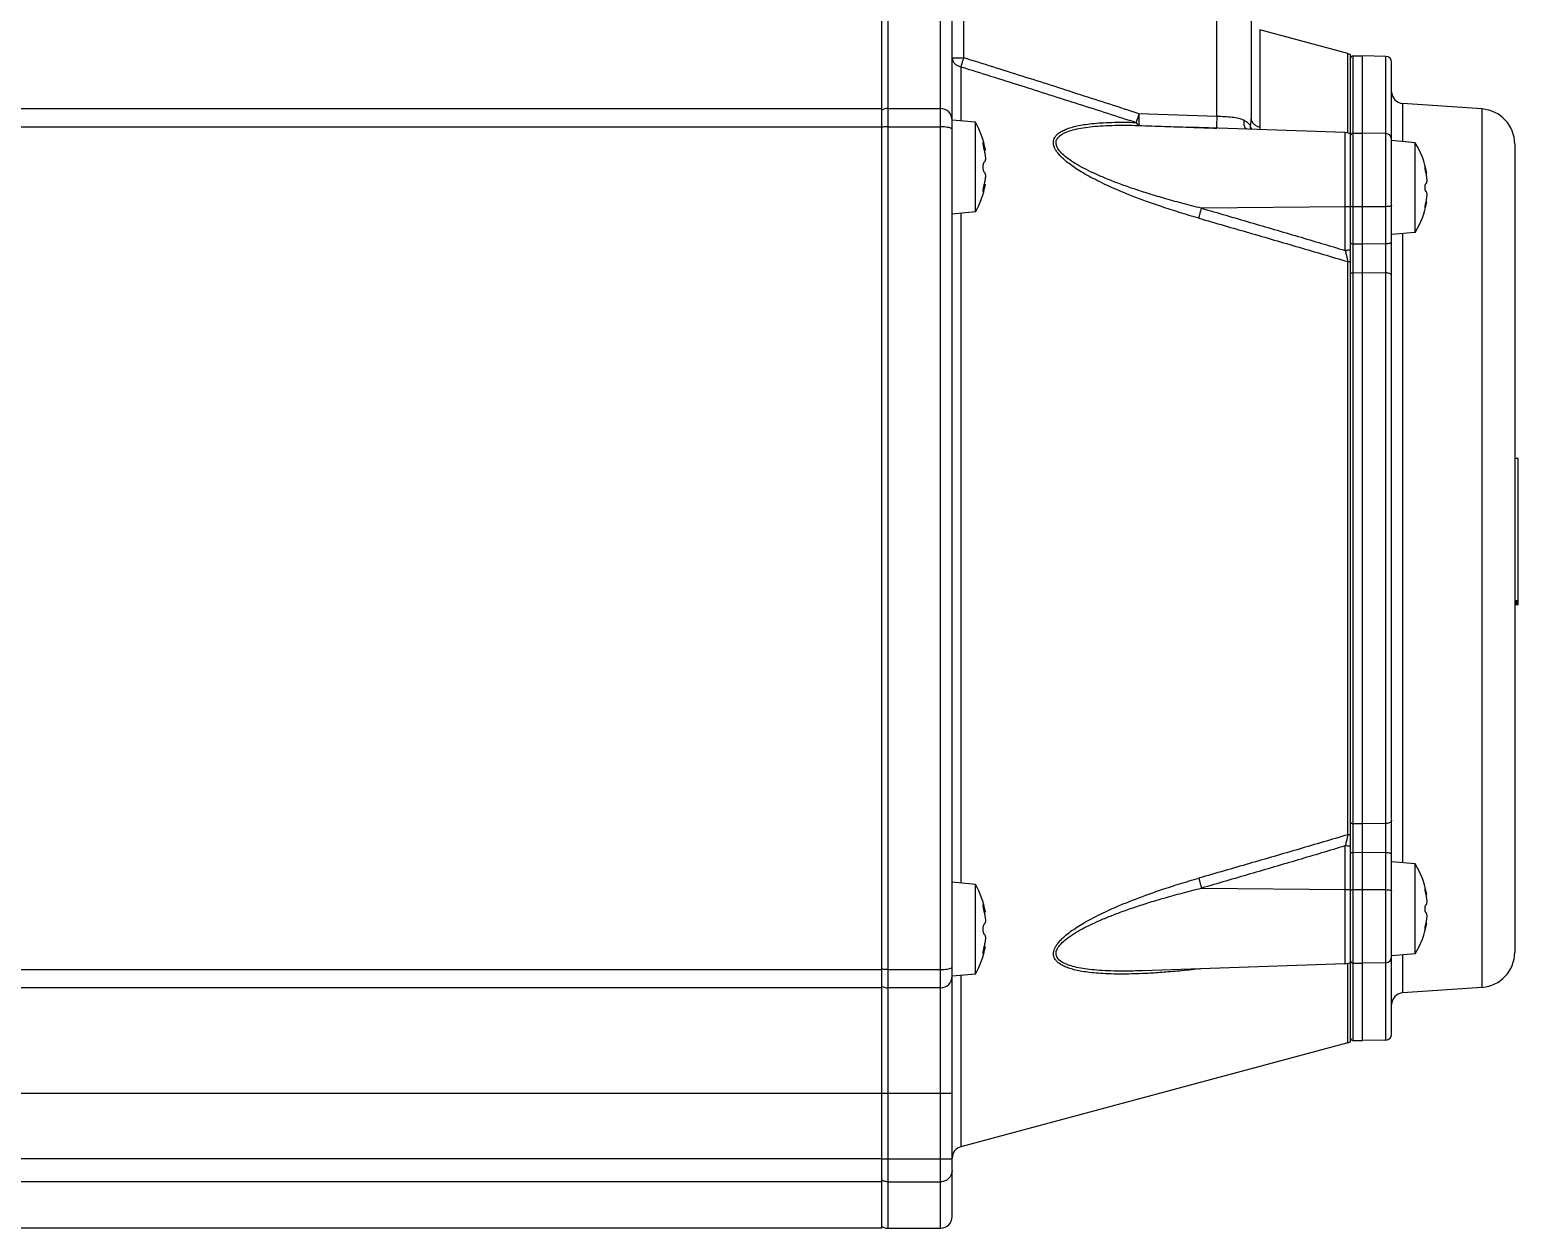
# Model space of a CAD drawing. Header units: millimetres. Extents: x -3388 to 4307, y 243 to 4457.
# Drawn here: x -2986.3 to -2859.3, y 1389.6 to 1491.8 of the extents above; entities that cross this region are included whole.
import ezdxf

# ---------------------------------------------------------------- set-up
doc = ezdxf.new("R2010")
doc.units = ezdxf.units.MM

msp = doc.modelspace()

# ---------------------------------------------------------------- linework, layer by layer
at = {"color": 7, "linetype": 'Continuous'}
for p, q in [((-2913.61494, 1389.61407), (-2913.61494, 1505.56332)), ((-2882.11494, 1505.18869), (-2882.11494, 1484.29165)), ((-2907.61494, 1390.58893), (-2907.61494, 1501.64971)), ((-2873.85612, 1489.78729), (-2881.37376, 1491.80164)), ((-2873.85612, 1489.78729), (-2873.61494, 1489.68739)), ((-2873.61494, 1405.49034), (-2873.61494, 1489.68704)), ((-2873.42018, 1489.56761), (-2872.61494, 1489.58869)), ((-2870.60185, 1489.53598), (-2872.61494, 1489.58869)), ((-2872.61494, 1405.58869), (-2872.61494, 1489.58869)), ((-2870.11494, 1406.14124), (-2870.11494, 1489.03615)), ((-3075.61494, 1485.08869), (-2913.61494, 1485.08869)), ((-2913.11494, 1485.08869), (-2908.61494, 1485.08869)), ((-2862.40567, 1485.04961), (-2869.1847, 1485.52364)), ((-2905.61494, 1483.91371), (-2907.61494, 1484.08869)), ((-2905.61494, 1476.26367), (-2905.61494, 1483.91371)), ((-2885.03641, 1484.40998), (-2891.67693, 1484.64124)), ((-2874.08004, 1483.02799), (-2887.42956, 1483.49416)), ((-2873.42018, 1482.9732), (-2872.61494, 1482.99428)), ((-2870.60185, 1482.94157), (-2872.61494, 1482.99428)), ((-2868.11494, 1482.17286), (-2870.11494, 1482.34784)), ((-2904.89546, 1481.57689), (-2904.7809, 1481.57689)), ((-2868.11494, 1474.52281), (-2868.11494, 1482.17286)), ((-2859.61494, 1482.05692), (-2859.61494, 1413.12047)), ((-2904.89546, 1478.6005), (-2904.7809, 1478.6005)), ((-2867.20588, 1479.58575), (-2867.12215, 1479.58575)), ((-2905.61494, 1476.26367), (-2907.61494, 1476.08869)), ((-2867.20587, 1477.10992), (-2867.12215, 1477.10992)), ((-2868.11494, 1474.52281), (-2870.11494, 1474.34784)), ((-2859.31494, 1455.23639), (-2859.61494, 1455.23639)), ((-2859.31494, 1443.08869), (-2859.31494, 1455.23639)), ((-2859.31494, 1443.08869), (-2859.61494, 1443.08869)), ((-2859.31494, 1442.98654), (-2859.61494, 1442.98654)), ((-2859.31494, 1442.90683), (-2859.61494, 1442.90683)), ((-2859.31494, 1442.84411), (-2859.61494, 1442.84411)), ((-2859.31494, 1442.76202), (-2859.31494, 1443.08279)), ((-2859.31494, 1442.79878), (-2859.61494, 1442.79878)), ((-2859.31494, 1442.77128), (-2859.61494, 1442.77128)), ((-2859.31494, 1442.76202), (-2859.61494, 1442.76202)), ((-2868.11494, 1420.65457), (-2870.11494, 1420.82955)), ((-2868.11494, 1413.00452), (-2868.11494, 1420.65457)), ((-2905.61494, 1418.91371), (-2907.61494, 1419.08869)), ((-2905.61494, 1411.26367), (-2905.61494, 1418.91371)), ((-2867.20588, 1418.06746), (-2867.12215, 1418.06746)), ((-2904.89546, 1416.57689), (-2904.7809, 1416.57689)), ((-2867.20587, 1415.59163), (-2867.12215, 1415.59163)), ((-2904.89546, 1413.6005), (-2904.7809, 1413.6005)), ((-2868.11494, 1413.00452), (-2870.11494, 1412.82955)), ((-2905.61494, 1411.26367), (-2907.61494, 1411.08869)), ((-2891.39714, 1411.54467), (-2891.39899, 1411.54461)), ((-2874.08004, 1412.1494), (-2891.38461, 1411.54511)), ((-2873.42018, 1412.20419), (-2872.61494, 1412.1831)), ((-2870.60185, 1412.23582), (-2872.61494, 1412.1831)), ((-2913.61494, 1410.08869), (-3075.61494, 1410.08869)), ((-2908.61494, 1410.08869), (-2913.11494, 1410.08869)), ((-2862.40567, 1410.12778), (-2869.1847, 1409.65374)), ((-2873.85611, 1405.3901), (-2906.87376, 1396.54304)), ((-2873.85611, 1405.3901), (-2873.61494, 1405.48999)), ((-2873.42018, 1405.60978), (-2872.61494, 1405.58869)), ((-2870.60185, 1405.64141), (-2872.61494, 1405.58869)), ((-3076.11494, 1389.61383), (-2913.61494, 1389.61383)), ((-2913.11494, 1389.58869), (-2908.61494, 1389.58869))]:
    msp.add_line(p, q, dxfattribs=at)
at = {"color": 9, "linetype": 'Continuous'}
for p, q in [((-2913.11494, 1505.58869), (-2913.11494, 1389.58869)), ((-2885.03641, 1484.40998), (-2885.03641, 1505.18869)), ((-2908.61494, 1389.58869), (-2908.61494, 1502.75577)), ((-2906.64112, 1501.64971), (-2906.64112, 1489.41974)), ((-2881.37376, 1491.80164), (-2881.37376, 1483.50693)), ((-2907.61494, 1489.41998), (-2906.64112, 1489.41998)), ((-2906.87376, 1488.64317), (-2906.87376, 1484.02385)), ((-2873.85612, 1482.99358), (-2873.85612, 1489.78729)), ((-2873.42018, 1489.56761), (-2873.42018, 1405.60978)), ((-2870.60185, 1405.64141), (-2870.60185, 1489.53598)), ((-2869.1847, 1485.52364), (-2869.1847, 1482.26645)), ((-2862.40567, 1410.12778), (-2862.40567, 1485.04961)), ((-3075.61494, 1483.52428), (-2913.61494, 1483.52428)), ((-2913.11494, 1483.52428), (-2908.61494, 1483.52428)), ((-2874.08004, 1472.98219), (-2874.08004, 1483.02799)), ((-2904.92018, 1482.0642), (-2904.99197, 1482.0642)), ((-2904.93138, 1481.72333), (-2904.81803, 1481.72333)), ((-2867.23692, 1480.00695), (-2867.28721, 1480.00695)), ((-2867.23692, 1479.7322), (-2867.15813, 1479.7322)), ((-2904.81803, 1478.45405), (-2904.93138, 1478.45405)), ((-2904.99207, 1478.11319), (-2904.92018, 1478.11319)), ((-2906.87376, 1476.15354), (-2906.87376, 1419.02385)), ((-2874.08004, 1476.69147), (-2886.33356, 1476.58072)), ((-2872.61494, 1476.70019), (-2873.42018, 1476.70565)), ((-2870.60185, 1476.71383), (-2872.61494, 1476.70019)), ((-2867.28717, 1476.68873), (-2867.23692, 1476.68873)), ((-2867.15813, 1476.96347), (-2867.23692, 1476.96347)), ((-2873.42018, 1473.55916), (-2872.61494, 1473.5537)), ((-2872.61494, 1473.5537), (-2870.60185, 1473.56735)), ((-2869.1847, 1474.42922), (-2869.1847, 1420.74816)), ((-2873.85612, 1423.14733), (-2873.85612, 1472.03017)), ((-2873.42018, 1471.08621), (-2872.61494, 1471.09801)), ((-2872.61494, 1471.09801), (-2870.60185, 1471.0685)), ((-2872.61494, 1424.07937), (-2873.42018, 1424.09118)), ((-2870.60185, 1424.10888), (-2872.61494, 1424.07937)), ((-2874.08004, 1412.1494), (-2874.08004, 1422.19542)), ((-2872.61494, 1421.62368), (-2873.42018, 1421.61822)), ((-2870.60185, 1421.61004), (-2872.61494, 1421.62368)), ((-2886.3343, 1418.59667), (-2874.08004, 1418.48592)), ((-2873.42018, 1418.47174), (-2872.61494, 1418.4772)), ((-2872.61494, 1418.4772), (-2870.60185, 1418.46355)), ((-2867.23692, 1418.48866), (-2867.28721, 1418.48866)), ((-2867.23692, 1418.21391), (-2867.15813, 1418.21391)), ((-2904.92018, 1417.0642), (-2904.99197, 1417.0642)), ((-2904.93138, 1416.72333), (-2904.81803, 1416.72333)), ((-2867.28717, 1415.17044), (-2867.23692, 1415.17044)), ((-2867.15813, 1415.44518), (-2867.23692, 1415.44518)), ((-2904.99207, 1413.11319), (-2904.92018, 1413.11319)), ((-2904.81803, 1413.45405), (-2904.93138, 1413.45405)), ((-2869.1847, 1412.91093), (-2869.1847, 1409.65374)), ((-3075.61494, 1411.65311), (-2913.61494, 1411.65311)), ((-2913.11494, 1411.65311), (-2908.61494, 1411.65311)), ((-2906.87376, 1411.15354), (-2906.87376, 1396.54304)), ((-2873.85611, 1405.3901), (-2873.85611, 1412.1838)), ((-2907.61494, 1401.08869), (-3076.11494, 1401.08869)), ((-3076.11494, 1395.52659), (-2913.61494, 1395.52659)), ((-2913.61494, 1395.50145), (-2907.61494, 1395.50145)), ((-3075.61494, 1393.5746), (-2913.61494, 1393.5746)), ((-2913.11494, 1393.54946), (-2908.61494, 1393.54946))]:
    msp.add_line(p, q, dxfattribs=at)
at = {"color": 7, "linetype": 'Continuous'}
for centre, radius, start, end in [((-2873.41494, 1489.36767), 0.2, 91.500105, 180), ((-2870.61494, 1489.03615), 0.5, 0, 88.4999242), ((-2869.11494, 1486.52121), 1, 180.0000443, 266.0000031), ((-2913.11494, 1484.08869), 1, 90, 120), ((-2908.61494, 1484.08869), 1, 0, 90), ((-2862.61494, 1482.05692), 3, 0, 86), ((-2912.64126, 1480.08869), 8, 10.7208666, 28.5631991), ((-2874.11494, 1482.0286), 1, 60, 87.9999788), ((-2873.41494, 1482.77327), 0.2, 91.5000067, 180), ((-2870.61494, 1482.44174), 0.5, 0, 88.4999969), ((-2874.2153, 1478.34784), 7.20036, 9.8997133, 32.0883533), ((-2912.64126, 1480.08869), 8, 331.4368009, 349.2791334), ((-2874.2153, 1478.34784), 7.20036, 327.9116467, 350.1002867), ((-2874.2153, 1416.82955), 7.20036, 9.8997133, 32.0883533), ((-2912.64126, 1415.08869), 8, 10.7208666, 28.5631991), ((-2874.2153, 1416.82955), 7.20036, 327.9116467, 350.1002867), ((-2912.64126, 1415.08869), 8, 331.4368009, 349.2791334), ((-2873.41494, 1412.40412), 0.2, 180, 268.4999933), ((-2870.61494, 1412.73564), 0.5, 271.5000031, 0), ((-2862.61494, 1413.12047), 3, 274, 0), ((-2908.61494, 1411.08869), 1, 270, 359.9999674), ((-2874.11494, 1413.14879), 1, 272.0000212, 300), ((-2913.11494, 1411.08869), 1, 243.5455899, 270), ((-2869.11494, 1408.65618), 1, 93.9999969, 179.9999557), ((-2870.61494, 1406.14124), 0.5, 271.5000339, 0), ((-2873.41494, 1405.80971), 0.2, 180, 268.4998925), ((-2906.61494, 1395.57712), 1, 105, 180), ((-2913.11494, 1390.58869), 1, 240, 270), ((-2908.61494, 1390.58869), 1, 270, 359.9999717)]:
    msp.add_arc(centre, radius, start, end, dxfattribs=at)
at = {"color": 9, "linetype": 'Continuous'}
for points in [[(-2907.61494, 1489.41998), (-2907.56187, 1489.16146), (-2907.40829, 1488.93037), (-2907.17051, 1488.75125), (-2906.87376, 1488.64312)], [(-2906.64112, 1489.41998), (-2906.73312, 1489.1224), (-2906.81335, 1488.85455), (-2906.87376, 1488.64312)], [(-2906.87376, 1488.64317), (-2901.79614, 1487.05084), (-2896.80776, 1485.46843), (-2891.90888, 1483.89552)], [(-2891.67693, 1484.64124), (-2896.65909, 1486.25208), (-2901.64729, 1487.84495), (-2906.64112, 1489.41974)], [(-2913.11494, 1483.52428), (-2913.28824, 1483.52098), (-2913.45649, 1483.51118), (-2913.61494, 1483.4951)], [(-2907.72049, 1483.40542), (-2907.7989, 1483.43237), (-2908.01434, 1483.48062), (-2908.29524, 1483.51284), (-2908.61494, 1483.52428)], [(-2886.55762, 1475.72607), (-2888.24465, 1476.23003), (-2889.75821, 1476.72014), (-2891.11383, 1477.19478), (-2892.32567, 1477.6531), (-2893.40601, 1478.09458), (-2894.36516, 1478.51879), (-2895.21268, 1478.92568), (-2895.95834, 1479.3161), (-2896.60897, 1479.69013), (-2897.17038, 1480.04782), (-2897.64751, 1480.3891), (-2898.04463, 1480.71373), (-2898.36491, 1481.02049), (-2898.61058, 1481.30651), (-2898.78554, 1481.56801), (-2898.89843, 1481.80549), (-2898.95852, 1482.02302), (-2898.97173, 1482.22683), (-2898.93989, 1482.42263), (-2898.85816, 1482.61432), (-2898.72003, 1482.80315), (-2898.51711, 1482.98666), (-2898.24361, 1483.16155), (-2897.8958, 1483.32381), (-2897.47159, 1483.4705), (-2896.96614, 1483.59996), (-2896.37437, 1483.71031), (-2895.69155, 1483.79943), (-2894.91152, 1483.86517), (-2894.02702, 1483.90509), (-2893.02929, 1483.91636), (-2891.90888, 1483.89552)], [(-2886.3337, 1476.58072), (-2888.02696, 1477.01076), (-2889.56956, 1477.43762), (-2890.97433, 1477.86047), (-2892.25055, 1478.27843), (-2893.40644, 1478.69113), (-2894.44923, 1479.09881), (-2895.38528, 1479.50237), (-2896.21847, 1479.90292), (-2896.94979, 1480.30185), (-2897.57657, 1480.7007), (-2898.09037, 1481.10091), (-2898.47343, 1481.50071), (-2898.69616, 1481.88486), (-2898.74462, 1482.23728), (-2898.61932, 1482.55801), (-2898.32155, 1482.84108), (-2897.87625, 1483.07573), (-2897.30897, 1483.26437), (-2896.63341, 1483.41261), (-2895.85535, 1483.52463), (-2894.97516, 1483.60301), (-2893.99003, 1483.64886), (-2892.89574, 1483.66214), (-2891.68491, 1483.64197)], [(-2891.67619, 1484.64122), (-2891.766, 1484.36159), (-2891.84587, 1484.10568), (-2891.90883, 1483.89562)], [(-2891.90883, 1483.89562), (-2891.84366, 1483.76228), (-2891.76773, 1483.67596), (-2891.68491, 1483.64197)], [(-2891.67619, 1484.64122), (-2891.68289, 1484.42962), (-2891.68754, 1484.25163), (-2891.69058, 1484.10481), (-2891.69237, 1483.98478), (-2891.69317, 1483.88735), (-2891.69317, 1483.80685), (-2891.69242, 1483.74229), (-2891.6909, 1483.69192), (-2891.68847, 1483.65711), (-2891.68491, 1483.6421)], [(-2885.03641, 1484.40998), (-2885.046, 1484.10047), (-2885.05195, 1483.82963), (-2885.05404, 1483.60792), (-2885.05179, 1483.46088), (-2885.04538, 1483.41057)], [(-2882.7311, 1484.08799), (-2883.16607, 1484.24043), (-2883.73666, 1484.32942), (-2884.36221, 1484.37614), (-2885.03641, 1484.40998)], [(-2882.73115, 1484.08799), (-2882.73186, 1483.76268), (-2882.6415, 1483.47547), (-2882.53536, 1483.32112)], [(-2882.19378, 1483.6555), (-2882.31896, 1483.80591), (-2882.49949, 1483.95112), (-2882.7311, 1484.08799)], [(-2882.19379, 1483.65538), (-2882.11549, 1483.4132), (-2882.05191, 1483.30602)], [(-2882.19379, 1483.65538), (-2882.16318, 1483.35255), (-2882.15013, 1483.30889)], [(-2882.11494, 1484.29165), (-2882.12385, 1484.07249), (-2882.15025, 1483.86027), (-2882.19378, 1483.6555)], [(-2882.11494, 1484.29165), (-2882.06168, 1484.03005), (-2881.90828, 1483.79708), (-2881.67098, 1483.61642), (-2881.37376, 1483.50694)], [(-2881.37376, 1483.50693), (-2881.38549, 1483.29347), (-2881.38668, 1483.28312)], [(-2907.61494, 1483.30648), (-2907.66357, 1483.37357), (-2907.72049, 1483.40542)], [(-2886.55763, 1475.72602), (-2886.50059, 1475.986), (-2886.42377, 1476.27956), (-2886.33369, 1476.58075)], [(-2886.33356, 1476.58072), (-2882.18674, 1475.3754), (-2878.10221, 1474.1757), (-2874.08004, 1472.98219)], [(-2873.68706, 1476.71619), (-2873.76201, 1476.70796), (-2873.91842, 1476.69636), (-2874.08004, 1476.69147)], [(-2873.61494, 1476.72598), (-2873.68706, 1476.71619)], [(-2873.42018, 1476.70565), (-2873.49509, 1476.70997), (-2873.5582, 1476.72127), (-2873.60021, 1476.7379), (-2873.6112, 1476.74748)], [(-2870.11494, 1476.8432), (-2870.15176, 1476.79446), (-2870.25679, 1476.7529), (-2870.41457, 1476.72463), (-2870.60185, 1476.71383)], [(-2886.55762, 1475.72607), (-2882.25348, 1474.48625), (-2878.01959, 1473.25432), (-2873.85612, 1472.03017)], [(-2873.61494, 1473.61091), (-2873.60021, 1473.59141), (-2873.5582, 1473.57479), (-2873.49509, 1473.56348), (-2873.42018, 1473.55916)], [(-2870.60185, 1473.56735), (-2870.41457, 1473.57815), (-2870.25679, 1473.60641), (-2870.15176, 1473.64797), (-2870.11494, 1473.69671)], [(-2874.08009, 1472.98221), (-2873.99052, 1472.63884), (-2873.9127, 1472.30727), (-2873.85611, 1472.03004)], [(-2873.61494, 1473.01653), (-2873.76201, 1472.99851), (-2873.91842, 1472.9869), (-2874.08004, 1472.98201)], [(-2873.61494, 1471.97222), (-2873.69225, 1471.99553), (-2873.77285, 1472.01487), (-2873.85612, 1472.03008)], [(-2873.61494, 1470.9743), (-2873.60021, 1471.01646), (-2873.5582, 1471.05241), (-2873.49509, 1471.07686), (-2873.42018, 1471.08621)], [(-2870.11494, 1470.78874), (-2870.15175, 1470.89413), (-2870.25678, 1470.98401), (-2870.41456, 1471.04514), (-2870.60185, 1471.0685)], [(-2873.61494, 1424.20308), (-2873.60022, 1424.16093), (-2873.55821, 1424.12497), (-2873.49509, 1424.10052), (-2873.42018, 1424.09118)], [(-2870.11494, 1424.38866), (-2870.15176, 1424.28325), (-2870.25679, 1424.19336), (-2870.41457, 1424.13224), (-2870.60185, 1424.10888)], [(-2873.85612, 1423.14733), (-2878.01901, 1421.92313), (-2882.2529, 1420.6912), (-2886.55763, 1419.45137)], [(-2873.85613, 1423.14726), (-2873.91284, 1422.8695), (-2873.99068, 1422.53792), (-2874.08003, 1422.19542)], [(-2873.85612, 1423.1473), (-2873.77293, 1423.1625), (-2873.69237, 1423.18182), (-2873.61494, 1423.20517)], [(-2874.08004, 1422.19542), (-2878.10228, 1421.00144), (-2882.1868, 1419.80174), (-2886.3343, 1418.59667)], [(-2873.61494, 1422.16085), (-2873.76201, 1422.17887), (-2873.91842, 1422.19048), (-2874.08004, 1422.19537)], [(-2873.42018, 1421.61822), (-2873.49509, 1421.6139), (-2873.5582, 1421.6026), (-2873.60021, 1421.58597), (-2873.61494, 1421.56648)], [(-2870.11494, 1421.48067), (-2870.15176, 1421.52941), (-2870.25679, 1421.57097), (-2870.41457, 1421.59923), (-2870.60185, 1421.61004)], [(-2886.55762, 1411.70239), (-2888.22673, 1411.52596), (-2889.72572, 1411.39924), (-2891.06972, 1411.31617), (-2892.27237, 1411.27163), (-2893.34559, 1411.26123), (-2894.29963, 1411.28123), (-2895.1443, 1411.32844), (-2895.88898, 1411.40026), (-2896.53977, 1411.49434), (-2897.10287, 1411.60868), (-2897.58353, 1411.74149), (-2897.98589, 1411.89104), (-2898.31302, 1412.05516), (-2898.56743, 1412.23027), (-2898.75272, 1412.41198), (-2898.87704, 1412.59741), (-2898.9482, 1412.78667), (-2898.97286, 1412.98117), (-2898.95254, 1413.18517), (-2898.88568, 1413.40462), (-2898.76523, 1413.64424), (-2898.58215, 1413.90744), (-2898.32946, 1414.19374), (-2898.00337, 1414.49978), (-2897.60178, 1414.82292), (-2897.12158, 1415.16227), (-2896.55805, 1415.51792), (-2895.90633, 1415.88972), (-2895.16092, 1416.27757), (-2894.3148, 1416.68174), (-2893.3585, 1417.10296), (-2892.28292, 1417.54107), (-2891.07789, 1417.99568), (-2889.73141, 1418.46627), (-2888.22968, 1418.95201), (-2886.55763, 1419.45137)], [(-2886.55762, 1419.45133), (-2886.50059, 1419.19139), (-2886.42377, 1418.89783), (-2886.3337, 1418.59667)], [(-2891.39899, 1411.5446), (-2892.16124, 1411.52367), (-2893.30499, 1411.51626), (-2894.33921, 1411.54057), (-2895.26996, 1411.59604), (-2896.10126, 1411.68299), (-2896.83444, 1411.80277), (-2897.46783, 1411.95811), (-2897.9948, 1412.1535), (-2898.4005, 1412.39453), (-2898.65844, 1412.68037), (-2898.74864, 1413.00154), (-2898.67028, 1413.35568), (-2898.42321, 1413.73926), (-2898.02351, 1414.13463), (-2897.4996, 1414.5297), (-2896.86725, 1414.92347), (-2896.13368, 1415.31747), (-2895.30098, 1415.71313), (-2894.368, 1416.11175), (-2893.33088, 1416.51438), (-2892.18336, 1416.92187), (-2890.91853, 1417.3344), (-2889.52848, 1417.75162), (-2888.00438, 1418.1726), (-2886.3337, 1418.59667)], [(-2874.08004, 1418.48592), (-2873.91842, 1418.48103), (-2873.76201, 1418.46942), (-2873.61494, 1418.4514)], [(-2873.61494, 1418.41999), (-2873.60021, 1418.43949), (-2873.5582, 1418.45611), (-2873.49509, 1418.46742), (-2873.45845, 1418.47058)], [(-2873.45845, 1418.47058), (-2873.42018, 1418.47174)], [(-2870.60185, 1418.46355), (-2870.41457, 1418.45275), (-2870.25679, 1418.42449), (-2870.15176, 1418.38293), (-2870.11494, 1418.33419)], [(-2913.11494, 1411.65311), (-2913.28859, 1411.65642), (-2913.45696, 1411.66624), (-2913.61494, 1411.68229)], [(-2908.61494, 1411.65311), (-2908.3069, 1411.6637), (-2908.03695, 1411.69317), (-2907.81539, 1411.74009), (-2907.66742, 1411.80127), (-2907.62398, 1411.84174)], [(-2907.62398, 1411.84174), (-2907.61494, 1411.8709)], [(-2886.55762, 1411.70239), (-2886.41842, 1411.7185)], [(-2913.11494, 1393.54946), (-2913.28859, 1393.56429), (-2913.45696, 1393.60832), (-2913.5727, 1393.65773)], [(-2907.61494, 1394.52546), (-2907.66357, 1394.22481), (-2907.7989, 1393.96134), (-2908.01434, 1393.7451), (-2908.29524, 1393.60068), (-2908.61494, 1393.54946)]]:
    msp.add_spline(points, degree=3, dxfattribs=at)
at = {"color": 7, "linetype": 'Continuous'}
for points in [[(-2891.68491, 1483.6421), (-2889.47371, 1483.56494), (-2887.42965, 1483.49368)], [(-2887.42965, 1483.49368), (-2887.26045, 1483.4878), (-2885.04513, 1483.41065)], [(-2904.98178, 1482.17985), (-2904.98759, 1482.17819), (-2904.99425, 1482.15561), (-2904.99533, 1482.11247), (-2904.99066, 1482.04971), (-2904.98032, 1481.97072), (-2904.96498, 1481.88102), (-2904.94455, 1481.78094), (-2904.92018, 1481.67783)], [(-2904.92018, 1482.0642), (-2904.94187, 1482.12136), (-2904.96096, 1482.16035), (-2904.97634, 1482.17932), (-2904.98178, 1482.17985)], [(-2904.81803, 1481.72333), (-2904.84918, 1481.83892), (-2904.88327, 1481.95255), (-2904.92018, 1482.0642)], [(-2904.92018, 1481.67783), (-2904.88373, 1481.52729), (-2904.84959, 1481.37208), (-2904.81803, 1481.2122)], [(-2904.7809, 1481.57689), (-2904.78333, 1481.58649), (-2904.79048, 1481.61475), (-2904.80187, 1481.65968), (-2904.81803, 1481.72333)], [(-2904.81803, 1481.2122), (-2904.8004, 1481.10219), (-2904.78826, 1480.99282), (-2904.78178, 1480.88558), (-2904.78167, 1480.78677), (-2904.78798, 1480.70398), (-2904.80013, 1480.64136), (-2904.81803, 1480.59983)], [(-2904.92018, 1480.47506), (-2904.94439, 1480.43566), (-2904.96529, 1480.37313), (-2904.98123, 1480.29326), (-2904.99176, 1480.19712), (-2904.99559, 1480.09299), (-2904.99232, 1479.98832), (-2904.98213, 1479.89023), (-2904.96627, 1479.80808), (-2904.94507, 1479.74328), (-2904.92018, 1479.70232)], [(-2904.81803, 1480.59983), (-2904.84828, 1480.55867), (-2904.88229, 1480.51707), (-2904.92018, 1480.47506)], [(-2904.92018, 1479.70232), (-2904.88281, 1479.66092), (-2904.84876, 1479.61932), (-2904.81803, 1479.57756)], [(-2867.28008, 1480.0934), (-2867.28688, 1480.08485), (-2867.28966, 1480.05642), (-2867.28746, 1480.00948), (-2867.28063, 1479.94951), (-2867.26971, 1479.87975), (-2867.25483, 1479.80179), (-2867.23692, 1479.72152)], [(-2867.23692, 1480.00695), (-2867.2539, 1480.05356), (-2867.26862, 1480.08318), (-2867.27976, 1480.09348), (-2867.28008, 1480.0934)], [(-2867.15813, 1479.7322), (-2867.1823, 1479.82522), (-2867.2086, 1479.91681), (-2867.23692, 1480.00695)], [(-2867.23692, 1479.72152), (-2867.20896, 1479.60001), (-2867.18263, 1479.4749), (-2867.15813, 1479.3462)], [(-2867.12215, 1479.58575), (-2867.12451, 1479.59539), (-2867.13143, 1479.62361), (-2867.14238, 1479.66819), (-2867.15813, 1479.7322)], [(-2904.92018, 1478.49956), (-2904.94538, 1478.39263), (-2904.96658, 1478.28778), (-2904.9823, 1478.19332), (-2904.99235, 1478.11054), (-2904.99559, 1478.0478), (-2904.99188, 1478.0088), (-2904.98188, 1477.99612)], [(-2904.81803, 1478.96518), (-2904.84875, 1478.80932), (-2904.88281, 1478.65409), (-2904.92018, 1478.49956)], [(-2904.92018, 1478.11319), (-2904.88222, 1478.22818), (-2904.84822, 1478.34183), (-2904.81803, 1478.45405)], [(-2904.81803, 1479.57756), (-2904.79988, 1479.53515), (-2904.7879, 1479.4728), (-2904.78171, 1479.39176), (-2904.78167, 1479.29548), (-2904.78781, 1479.1898), (-2904.79979, 1479.07977), (-2904.81803, 1478.96518)], [(-2904.81803, 1478.45405), (-2904.80188, 1478.51765), (-2904.79049, 1478.56259), (-2904.78333, 1478.59088), (-2904.7809, 1478.6005)], [(-2867.23692, 1478.63327), (-2867.25571, 1478.59961), (-2867.27159, 1478.54441), (-2867.28278, 1478.47464), (-2867.28882, 1478.39318), (-2867.2889, 1478.3048), (-2867.28295, 1478.22252), (-2867.27184, 1478.15241), (-2867.25596, 1478.0967), (-2867.23692, 1478.06241)], [(-2867.15813, 1478.73383), (-2867.18175, 1478.70052), (-2867.208, 1478.66699), (-2867.23692, 1478.63327)], [(-2867.15813, 1479.3462), (-2867.1408, 1479.23432), (-2867.12908, 1479.12444), (-2867.12292, 1479.0169), (-2867.12298, 1478.91822), (-2867.12921, 1478.83636), (-2867.14093, 1478.77481), (-2867.15813, 1478.73383)], [(-2904.98188, 1477.99612), (-2904.98154, 1477.99604), (-2904.96575, 1478.00958), (-2904.9448, 1478.04924), (-2904.92018, 1478.11319)], [(-2867.23692, 1478.06241), (-2867.20827, 1478.02901), (-2867.182, 1477.99549), (-2867.15813, 1477.96184)], [(-2867.15813, 1477.34947), (-2867.18199, 1477.22393), (-2867.20826, 1477.09881), (-2867.23692, 1476.97416)], [(-2867.15813, 1477.96184), (-2867.14044, 1477.91909), (-2867.12889, 1477.85673), (-2867.12291, 1477.77556), (-2867.12292, 1477.67897), (-2867.1289, 1477.57345), (-2867.14045, 1477.46405), (-2867.15813, 1477.34947)], [(-2867.23692, 1476.97416), (-2867.25648, 1476.88585), (-2867.27236, 1476.8004), (-2867.2833, 1476.72563), (-2867.28903, 1476.66372), (-2867.28869, 1476.62092), (-2867.28247, 1476.6029), (-2867.28033, 1476.60301)], [(-2867.28033, 1476.60301), (-2867.27127, 1476.60873), (-2867.25556, 1476.63817), (-2867.23692, 1476.68873)], [(-2867.23692, 1476.68873), (-2867.20787, 1476.78129), (-2867.18164, 1476.87289), (-2867.15813, 1476.96347)], [(-2867.15813, 1476.96347), (-2867.14239, 1477.02745), (-2867.13144, 1477.07204), (-2867.12452, 1477.10028), (-2867.12215, 1477.10992)], [(-2867.28008, 1418.57511), (-2867.28688, 1418.56656), (-2867.28966, 1418.53813), (-2867.28746, 1418.49119), (-2867.28063, 1418.43122), (-2867.26971, 1418.36146), (-2867.25483, 1418.2835), (-2867.23692, 1418.20323)], [(-2867.23692, 1418.48866), (-2867.2539, 1418.53527), (-2867.26862, 1418.56489), (-2867.27976, 1418.57519), (-2867.28008, 1418.57511)], [(-2867.15813, 1418.21391), (-2867.1823, 1418.30693), (-2867.2086, 1418.39852), (-2867.23692, 1418.48866)], [(-2867.23692, 1418.20323), (-2867.20896, 1418.08172), (-2867.18263, 1417.95661), (-2867.15813, 1417.82791)], [(-2867.12215, 1418.06746), (-2867.12451, 1418.0771), (-2867.13143, 1418.10532), (-2867.14238, 1418.1499), (-2867.15813, 1418.21391)], [(-2867.15813, 1417.82791), (-2867.1408, 1417.71603), (-2867.12908, 1417.60615), (-2867.12292, 1417.49861), (-2867.12298, 1417.39993), (-2867.12921, 1417.31807), (-2867.14093, 1417.25652), (-2867.15813, 1417.21554)], [(-2904.98178, 1417.17985), (-2904.98759, 1417.17819), (-2904.99425, 1417.15561), (-2904.99533, 1417.11247), (-2904.99066, 1417.04971), (-2904.98032, 1416.97072), (-2904.96498, 1416.88102), (-2904.94455, 1416.78094), (-2904.92018, 1416.67783)], [(-2904.92018, 1417.0642), (-2904.94187, 1417.12136), (-2904.96096, 1417.16035), (-2904.97634, 1417.17932), (-2904.98178, 1417.17985)], [(-2904.81803, 1416.72333), (-2904.84918, 1416.83892), (-2904.88327, 1416.95255), (-2904.92018, 1417.0642)], [(-2904.92018, 1416.67783), (-2904.88373, 1416.52729), (-2904.84959, 1416.37208), (-2904.81803, 1416.2122)], [(-2904.7809, 1416.57689), (-2904.78333, 1416.58649), (-2904.79048, 1416.61475), (-2904.80187, 1416.65968), (-2904.81803, 1416.72333)], [(-2904.81803, 1416.2122), (-2904.8004, 1416.10219), (-2904.78826, 1415.99282), (-2904.78178, 1415.88558), (-2904.78167, 1415.78677), (-2904.78798, 1415.70398), (-2904.80013, 1415.64136), (-2904.81803, 1415.59983)], [(-2867.23692, 1417.11498), (-2867.25571, 1417.08132), (-2867.27159, 1417.02612), (-2867.28278, 1416.95635), (-2867.28882, 1416.87489), (-2867.2889, 1416.78651), (-2867.28295, 1416.70423), (-2867.27184, 1416.63412), (-2867.25596, 1416.57841), (-2867.23692, 1416.54412)], [(-2867.15813, 1417.21554), (-2867.18175, 1417.18223), (-2867.208, 1417.1487), (-2867.23692, 1417.11498)], [(-2867.23692, 1416.54412), (-2867.20827, 1416.51072), (-2867.182, 1416.4772), (-2867.15813, 1416.44355)], [(-2867.15813, 1416.44355), (-2867.14044, 1416.4008), (-2867.12889, 1416.33844), (-2867.12291, 1416.25727), (-2867.12292, 1416.16068), (-2867.1289, 1416.05516), (-2867.14045, 1415.94576), (-2867.15813, 1415.83118)], [(-2904.92018, 1415.47506), (-2904.94439, 1415.43566), (-2904.96529, 1415.37313), (-2904.98123, 1415.29326), (-2904.99176, 1415.19712), (-2904.99559, 1415.09299), (-2904.99232, 1414.98832), (-2904.98213, 1414.89023), (-2904.96627, 1414.80808), (-2904.94507, 1414.74328), (-2904.92018, 1414.70232)], [(-2904.81803, 1415.59983), (-2904.84828, 1415.55867), (-2904.88229, 1415.51707), (-2904.92018, 1415.47506)], [(-2867.23692, 1415.45587), (-2867.25648, 1415.36756), (-2867.27236, 1415.28211), (-2867.2833, 1415.20734), (-2867.28903, 1415.14543), (-2867.28869, 1415.10263), (-2867.28247, 1415.08461), (-2867.28033, 1415.08472)], [(-2867.28033, 1415.08472), (-2867.27127, 1415.09044), (-2867.25556, 1415.11988), (-2867.23692, 1415.17044)], [(-2867.15813, 1415.83118), (-2867.18199, 1415.70564), (-2867.20826, 1415.58052), (-2867.23692, 1415.45587)], [(-2867.23692, 1415.17044), (-2867.20787, 1415.263), (-2867.18164, 1415.3546), (-2867.15813, 1415.44518)], [(-2867.15813, 1415.44518), (-2867.14239, 1415.50916), (-2867.13144, 1415.55375), (-2867.12452, 1415.58199), (-2867.12215, 1415.59163)], [(-2904.92018, 1414.70232), (-2904.88281, 1414.66092), (-2904.84876, 1414.61932), (-2904.81803, 1414.57756)], [(-2904.81803, 1413.96518), (-2904.84875, 1413.80932), (-2904.88281, 1413.65409), (-2904.92018, 1413.49956)], [(-2904.81803, 1414.57756), (-2904.79988, 1414.53515), (-2904.7879, 1414.4728), (-2904.78171, 1414.39176), (-2904.78167, 1414.29548), (-2904.78781, 1414.1898), (-2904.79979, 1414.07977), (-2904.81803, 1413.96518)], [(-2904.92018, 1413.49956), (-2904.94538, 1413.39263), (-2904.96658, 1413.28778), (-2904.9823, 1413.19332), (-2904.99235, 1413.11054), (-2904.99559, 1413.0478), (-2904.99188, 1413.0088), (-2904.98188, 1412.99612)], [(-2904.98188, 1412.99612), (-2904.98154, 1412.99604), (-2904.96575, 1413.00958), (-2904.9448, 1413.04924), (-2904.92018, 1413.11319)], [(-2904.92018, 1413.11319), (-2904.88222, 1413.22818), (-2904.84822, 1413.34183), (-2904.81803, 1413.45405)], [(-2904.81803, 1413.45405), (-2904.80188, 1413.51765), (-2904.79049, 1413.56259), (-2904.78333, 1413.59088), (-2904.7809, 1413.6005)]]:
    msp.add_spline(points, degree=3, dxfattribs=at)

doc.saveas('drawing.dxf')
